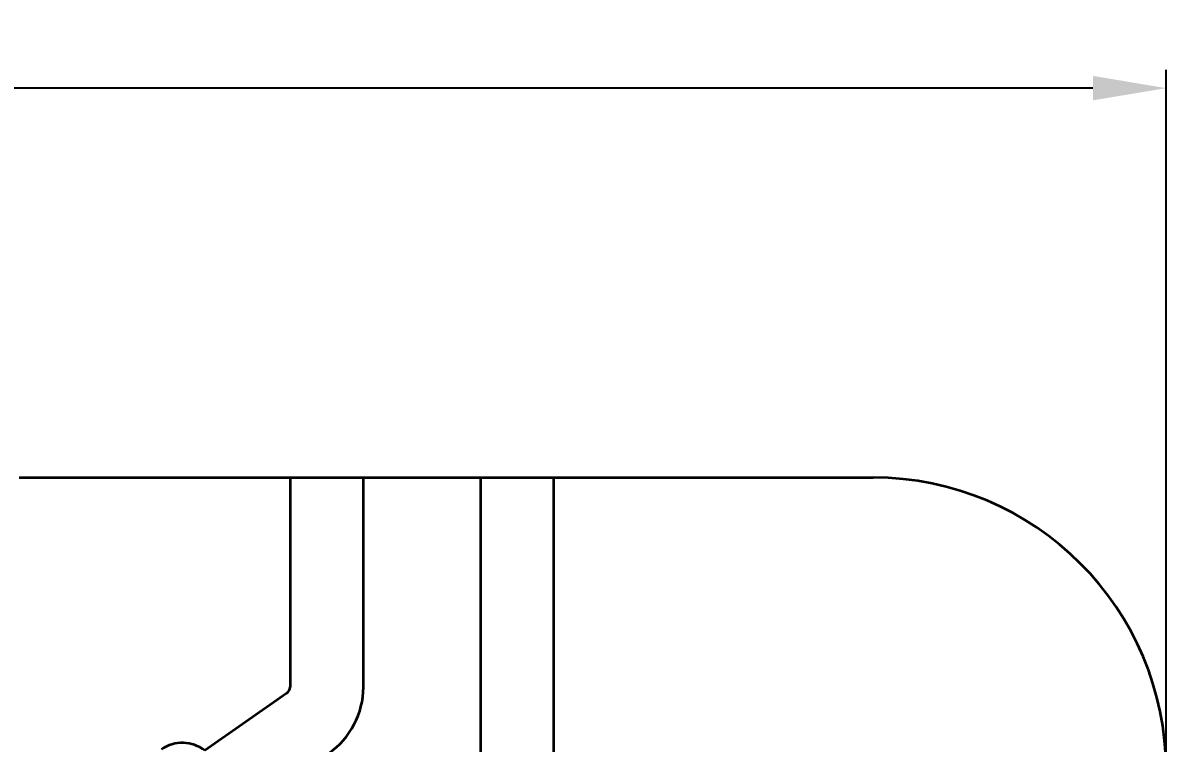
# Model space of a CAD drawing. Header units: millimetres. Extents: x 5 to 1651, y 545 to 1674.
# Drawn here: x 495.8 to 651.9, y 1575.4 to 1673.7 of the extents above; entities that cross this region are included whole.
import ezdxf

# ---------------------------------------------------------------- set-up
doc = ezdxf.new("R2010")
doc.units = ezdxf.units.MM
doc.layers.add('20', color=7, linetype='Continuous', true_color=0xffffff)
doc.layers.add('dim', color=82, linetype='Continuous', lineweight=9)
doc.dimstyles.get("Standard").update_dxf_attribs({"dimscale": 5, "dimtxt": 0.18, "dimasz": 0.18, "dimexe": 0.18, "dimexo": 0.0625, "dimgap": 0.09, "dimtad": 0, "dimtih": 1, "dimtoh": 1, "dimzin": 0, "dimdsep": 46, "dimtxsty": 'Standard', "dimcen": 0.09, "dimadec": 0, "dimazin": 0, "dimtfac": 1, "dimtofl": 0, "dimtmove": 0, "dimatfit": 3, "dimfxl": 0, "dimtolj": 1, "dimtzin": 0, "dimarcsym": 0})

# ---------------------------------------------------------------- blocks, each defined once
blk = doc.blocks.new('*D2')
at = {"layer": 'Defpoints', "color": 0, "lineweight": 18, "transparency": 16777216}
for p in [(651.9, 1664.8), (151.9, 1561.72), (651.9, 1561.72)]:
    blk.add_point(p, dxfattribs=at)
at = {"layer": 'dim', "color": 0, "lineweight": -2, "transparency": 16777216}
for p, q in [((151.9, 1564.22), (151.9, 1667.3)), ((651.9, 1564.22), (651.9, 1667.3)), ((161.9, 1664.8), (357.11, 1664.8)), ((641.9, 1664.8), (446.69, 1664.8))]:
    blk.add_line(p, q, dxfattribs=at)
at = {"layer": 'dim', "color": 0, "lineweight": 18, "transparency": 16777216}
for points in [[(161.9, 1666.47), (161.9, 1663.13), (151.9, 1664.8)], [(641.9, 1666.47), (641.9, 1663.13), (651.9, 1664.8)]]:
    blk.add_solid(points, dxfattribs=at)
at = {"layer": 'dim', "color": 0, "lineweight": 18, "transparency": 16777216, "insert": (401.9, 1664.8), "char_height": 12.5, "attachment_point": 5}
blk.add_mtext('\\A1;500.00{\\H7.5;\\S-0.10^ -0.15;}', dxfattribs=at)

msp = doc.modelspace()

# ---------------------------------------------------------------- linework, layer by layer
at = {"layer": '20', "color": 7, "linetype": 'Continuous', "lineweight": 35}
for p, q in [((495.34, 1611.632), (532.314, 1611.632)), ((532.314, 1611.632), (542.314, 1611.632)), ((532.314, 1611.632), (532.314, 1583.031)), ((542.314, 1611.632), (558.303, 1611.632)), ((542.314, 1583.031), (542.314, 1611.632)), ((558.303, 1611.632), (568.303, 1611.632)), ((558.303, 1611.632), (558.303, 1571.651)), ((568.303, 1611.632), (611.897, 1611.632)), ((568.303, 1571.651), (568.303, 1611.632)), ((531.888, 1582.212), (520.689, 1574.371))]:
    msp.add_line(p, q, dxfattribs=at)
for centre, radius, start, end in [((611.897, 1571.632), 40, 0, 90), ((531.314, 1583.031), 1, 305, 0), ((531.314, 1583.031), 11, 305, 0), ((517.622, 1570.422), 5, 52.16559, 125)]:
    msp.add_arc(centre, radius, start, end, dxfattribs=at)

# ---------------------------------------------------------------- dimensions: what is measured, and where the dimension line sits
at = {"layer": 'dim', "lineweight": 18}
dim = msp.add_linear_dim(base=(651.897, 1664.801), p1=(151.897, 1561.722), p2=(651.897, 1561.722), dimstyle='Standard', override={"dimtxt": 2.5, "dimasz": 2, "dimexe": 0.49975, "dimexo": 0.49975, "dimgap": 0.49975, "dimtol": 1, "dimlim": 0, "dimtp": -0.1, "dimtm": 0.15, "dimtfac": 0.6, "dimtdec": 2, "dimtolj": 1}, dxfattribs=at)
dim.commit()
dim.dimension.update_dxf_attribs({"geometry": '*D2', "text_midpoint": (401.897, 1664.801)})

doc.saveas('drawing.dxf')
